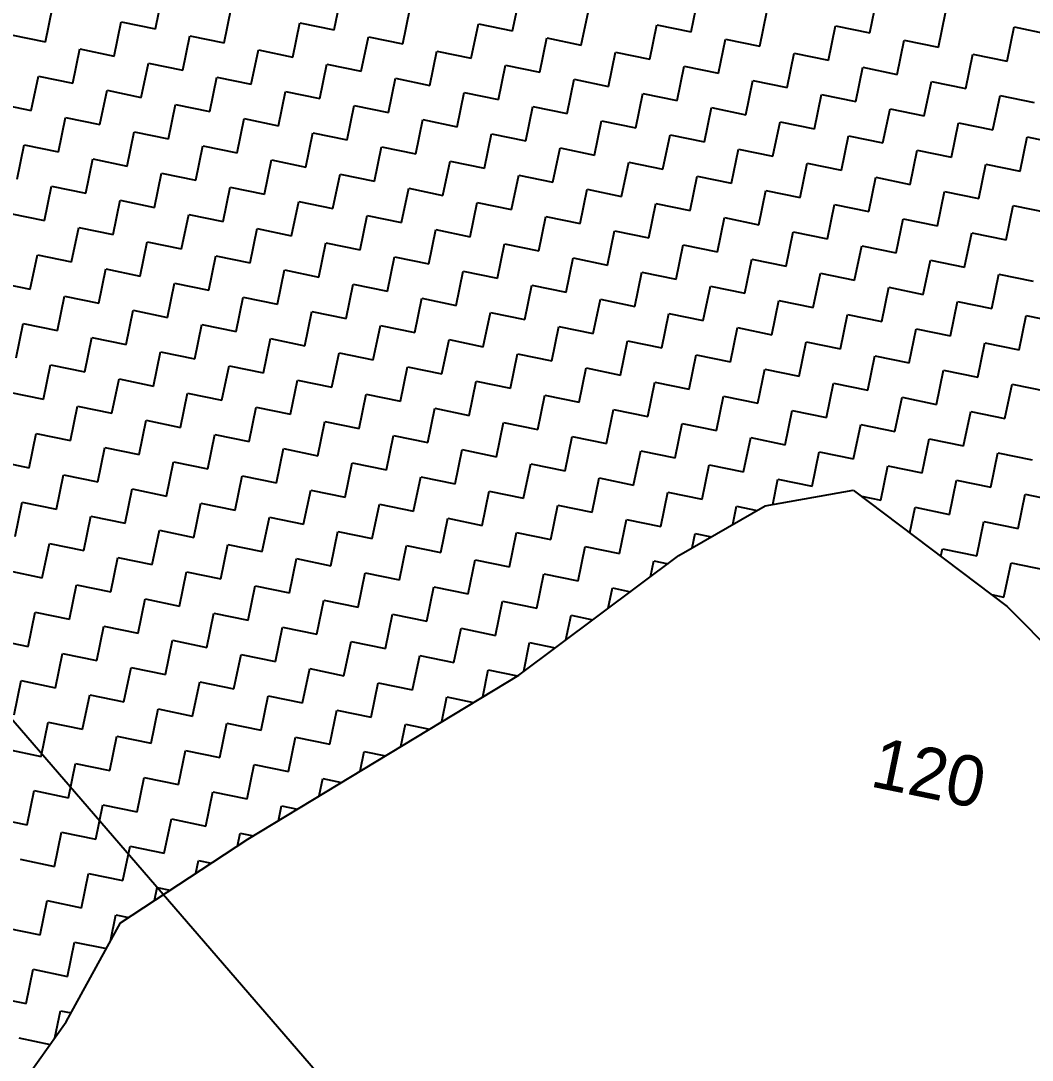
# Model space of a CAD drawing. Header units: metres. Extents: x 280043 to 281054, y 2047152 to 2048652.
# Drawn here: x 280638.7 to 280710.2, y 2048313.7 to 2048387.2 of the extents above; entities that cross this region are included whole.
import ezdxf
from ezdxf.enums import TextEntityAlignment as Align

# ---------------------------------------------------------------- set-up
doc = ezdxf.new("R2010")
doc.units = ezdxf.units.M
for name, color, linetype in [('POLY_HATCH', 12, 'Continuous'), ('POLY_PARCEL', 6, 'Continuous'), ('TEXT_PARCEL', 7, 'Continuous')]:
    doc.layers.add(name, color=color, linetype=linetype)
doc.styles.add('TEXT_MAP', font='', dxfattribs={"height": 1.8})
doc.styles.get('TEXT_MAP').set_extended_font_data('Kruti Dev 050')

msp = doc.modelspace()

# ---------------------------------------------------------------- linework, layer by layer
at = {"layer": 'POLY_HATCH', "linetype": 'Continuous'}
for p, q in [((280648.189, 2048386.636), (280648.689, 2048389.061)), ((280660.815, 2048386.561), (280661.315, 2048388.986)), ((280673.44, 2048386.487), (280673.94, 2048388.912)), ((280686.065, 2048386.412), (280686.565, 2048388.837)), ((280698.691, 2048386.338), (280699.191, 2048388.763)), ((280640.414, 2048385.71), (280640.914, 2048388.135)), ((280653.04, 2048385.636), (280653.539, 2048388.061)), ((280665.665, 2048385.561), (280666.165, 2048387.986)), ((280678.29, 2048385.487), (280678.79, 2048387.912)), ((280690.916, 2048385.412), (280691.415, 2048387.838)), ((280703.541, 2048385.338), (280704.041, 2048387.763)), ((280645.264, 2048384.71), (280645.764, 2048387.135)), ((280645.764, 2048387.135), (280648.189, 2048386.636)), ((280657.89, 2048384.636), (280658.39, 2048387.061)), ((280658.39, 2048387.061), (280660.815, 2048386.561)), ((280670.515, 2048384.562), (280671.015, 2048386.987)), ((280671.015, 2048386.987), (280673.44, 2048386.487)), ((280683.14, 2048384.487), (280683.64, 2048386.912)), ((280683.64, 2048386.912), (280686.065, 2048386.412)), ((280695.766, 2048384.413), (280696.266, 2048386.838)), ((280696.266, 2048386.838), (280698.691, 2048386.338)), ((280708.391, 2048384.338), (280708.891, 2048386.763)), ((280708.891, 2048386.763), (280711.316, 2048386.263)), ((280637.989, 2048386.21), (280640.414, 2048385.71)), ((280650.115, 2048383.711), (280650.615, 2048386.136)), ((280650.615, 2048386.136), (280653.04, 2048385.636)), ((280662.74, 2048383.636), (280663.24, 2048386.061)), ((280663.24, 2048386.061), (280665.665, 2048385.561)), ((280675.365, 2048383.562), (280675.865, 2048385.987)), ((280675.865, 2048385.987), (280678.29, 2048385.487)), ((280687.991, 2048383.487), (280688.49, 2048385.912)), ((280688.49, 2048385.912), (280690.916, 2048385.412)), ((280700.616, 2048383.413), (280701.116, 2048385.838)), ((280701.116, 2048385.838), (280703.541, 2048385.338)), ((280642.339, 2048382.785), (280642.839, 2048385.21)), ((280642.839, 2048385.21), (280645.264, 2048384.71)), ((280654.965, 2048382.711), (280655.465, 2048385.136)), ((280655.465, 2048385.136), (280657.89, 2048384.636)), ((280667.59, 2048382.636), (280668.09, 2048385.061)), ((280668.09, 2048385.061), (280670.515, 2048384.562)), ((280680.215, 2048382.562), (280680.715, 2048384.987)), ((280680.715, 2048384.987), (280683.14, 2048384.487)), ((280692.841, 2048382.487), (280693.341, 2048384.913)), ((280693.341, 2048384.913), (280695.766, 2048384.413)), ((280705.466, 2048382.413), (280705.966, 2048384.838)), ((280705.966, 2048384.838), (280708.391, 2048384.338)), ((280647.19, 2048381.785), (280647.69, 2048384.211)), ((280647.69, 2048384.211), (280650.115, 2048383.711)), ((280659.815, 2048381.711), (280660.315, 2048384.136)), ((280660.315, 2048384.136), (280662.74, 2048383.636)), ((280672.44, 2048381.637), (280672.94, 2048384.062)), ((280672.94, 2048384.062), (280675.365, 2048383.562)), ((280639.414, 2048380.86), (280639.914, 2048383.285)), ((280639.914, 2048383.285), (280642.339, 2048382.785)), ((280685.066, 2048381.562), (280685.565, 2048383.987)), ((280685.565, 2048383.987), (280687.991, 2048383.487)), ((280697.691, 2048381.488), (280698.191, 2048383.913)), ((280698.191, 2048383.913), (280700.616, 2048383.413)), ((280652.04, 2048380.786), (280652.54, 2048383.211)), ((280652.54, 2048383.211), (280654.965, 2048382.711)), ((280664.665, 2048380.711), (280665.165, 2048383.136)), ((280665.165, 2048383.136), (280667.59, 2048382.636)), ((280677.29, 2048380.637), (280677.79, 2048383.062)), ((280677.79, 2048383.062), (280680.215, 2048382.562)), ((280689.916, 2048380.562), (280690.416, 2048382.987)), ((280690.416, 2048382.987), (280692.841, 2048382.487)), ((280702.541, 2048380.488), (280703.041, 2048382.913)), ((280703.041, 2048382.913), (280705.466, 2048382.413)), ((280644.265, 2048379.86), (280644.765, 2048382.285)), ((280644.765, 2048382.285), (280647.19, 2048381.785)), ((280656.89, 2048379.786), (280657.39, 2048382.211)), ((280657.39, 2048382.211), (280659.815, 2048381.711)), ((280669.515, 2048379.711), (280670.015, 2048382.136)), ((280670.015, 2048382.136), (280672.44, 2048381.637)), ((280682.141, 2048379.637), (280682.64, 2048382.062)), ((280682.64, 2048382.062), (280685.066, 2048381.562)), ((280694.766, 2048379.562), (280695.266, 2048381.988)), ((280695.266, 2048381.988), (280697.691, 2048381.488)), ((280707.391, 2048379.488), (280707.891, 2048381.913)), ((280707.891, 2048381.913), (280710.316, 2048381.413)), ((280636.989, 2048381.36), (280639.414, 2048380.86)), ((280649.115, 2048378.86), (280649.615, 2048381.286)), ((280649.615, 2048381.286), (280652.04, 2048380.786)), ((280661.74, 2048378.786), (280662.24, 2048381.211)), ((280662.24, 2048381.211), (280664.665, 2048380.711)), ((280674.365, 2048378.712), (280674.865, 2048381.137)), ((280674.865, 2048381.137), (280677.29, 2048380.637)), ((280641.34, 2048377.935), (280641.84, 2048380.36)), ((280641.84, 2048380.36), (280644.265, 2048379.86)), ((280686.991, 2048378.637), (280687.491, 2048381.062)), ((280687.491, 2048381.062), (280689.916, 2048380.562)), ((280699.616, 2048378.563), (280700.116, 2048380.988)), ((280700.116, 2048380.988), (280702.541, 2048380.488)), ((280653.965, 2048377.861), (280654.465, 2048380.286)), ((280654.465, 2048380.286), (280656.89, 2048379.786)), ((280666.59, 2048377.786), (280667.09, 2048380.211)), ((280667.09, 2048380.211), (280669.515, 2048379.711)), ((280679.216, 2048377.712), (280679.715, 2048380.137)), ((280679.715, 2048380.137), (280682.141, 2048379.637)), ((280691.841, 2048377.637), (280692.341, 2048380.062)), ((280692.341, 2048380.062), (280694.766, 2048379.562)), ((280704.466, 2048377.563), (280704.966, 2048379.988)), ((280704.966, 2048379.988), (280707.391, 2048379.488)), ((280646.19, 2048376.935), (280646.69, 2048379.36)), ((280646.69, 2048379.36), (280649.115, 2048378.86)), ((280658.815, 2048376.861), (280659.315, 2048379.286)), ((280659.315, 2048379.286), (280661.74, 2048378.786)), ((280671.44, 2048376.786), (280671.94, 2048379.211)), ((280671.94, 2048379.211), (280674.365, 2048378.712)), ((280684.066, 2048376.712), (280684.566, 2048379.137)), ((280684.566, 2048379.137), (280686.991, 2048378.637)), ((280696.691, 2048376.638), (280697.191, 2048379.063)), ((280697.191, 2048379.063), (280699.616, 2048378.563)), ((280709.316, 2048376.563), (280709.816, 2048378.988)), ((280709.816, 2048378.988), (280712.241, 2048378.488)), ((280638.415, 2048376.01), (280638.915, 2048378.435)), ((280638.915, 2048378.435), (280641.34, 2048377.935)), ((280651.04, 2048375.935), (280651.54, 2048378.361)), ((280651.54, 2048378.361), (280653.965, 2048377.861)), ((280663.665, 2048375.861), (280664.165, 2048378.286)), ((280664.165, 2048378.286), (280666.59, 2048377.786)), ((280676.291, 2048375.787), (280676.79, 2048378.212)), ((280676.79, 2048378.212), (280679.216, 2048377.712)), ((280643.265, 2048375.01), (280643.765, 2048377.435)), ((280643.765, 2048377.435), (280646.19, 2048376.935)), ((280688.916, 2048375.712), (280689.416, 2048378.137)), ((280689.416, 2048378.137), (280691.841, 2048377.637)), ((280701.541, 2048375.638), (280702.041, 2048378.063)), ((280702.041, 2048378.063), (280704.466, 2048377.563)), ((280655.89, 2048374.936), (280656.39, 2048377.361)), ((280656.39, 2048377.361), (280658.815, 2048376.861)), ((280668.515, 2048374.861), (280669.015, 2048377.286)), ((280669.015, 2048377.286), (280671.44, 2048376.786)), ((280681.141, 2048374.787), (280681.641, 2048377.212)), ((280681.641, 2048377.212), (280684.066, 2048376.712)), ((280693.766, 2048374.712), (280694.266, 2048377.137)), ((280694.266, 2048377.137), (280696.691, 2048376.638)), ((280706.391, 2048374.638), (280706.891, 2048377.063)), ((280706.891, 2048377.063), (280709.316, 2048376.563)), ((280648.115, 2048374.01), (280648.615, 2048376.435)), ((280648.615, 2048376.435), (280651.04, 2048375.935)), ((280660.74, 2048373.936), (280661.24, 2048376.361)), ((280661.24, 2048376.361), (280663.665, 2048375.861)), ((280673.366, 2048373.861), (280673.866, 2048376.286)), ((280673.866, 2048376.286), (280676.291, 2048375.787)), ((280685.991, 2048373.787), (280686.491, 2048376.212)), ((280686.491, 2048376.212), (280688.916, 2048375.712)), ((280698.616, 2048373.713), (280699.116, 2048376.138)), ((280699.116, 2048376.138), (280701.541, 2048375.638)), ((280640.34, 2048373.085), (280640.84, 2048375.51)), ((280640.84, 2048375.51), (280643.265, 2048375.01)), ((280652.965, 2048373.01), (280653.465, 2048375.436)), ((280653.465, 2048375.436), (280655.89, 2048374.936)), ((280665.59, 2048372.936), (280666.09, 2048375.361)), ((280666.09, 2048375.361), (280668.515, 2048374.861)), ((280678.216, 2048372.862), (280678.716, 2048375.287)), ((280678.716, 2048375.287), (280681.141, 2048374.787)), ((280690.841, 2048372.787), (280691.341, 2048375.212)), ((280691.341, 2048375.212), (280693.766, 2048374.712)), ((280645.19, 2048372.085), (280645.69, 2048374.51)), ((280645.69, 2048374.51), (280648.115, 2048374.01)), ((280703.466, 2048372.713), (280703.966, 2048375.138)), ((280703.966, 2048375.138), (280706.391, 2048374.638)), ((280657.815, 2048372.011), (280658.315, 2048374.436)), ((280658.315, 2048374.436), (280660.74, 2048373.936)), ((280670.441, 2048371.936), (280670.941, 2048374.361)), ((280670.941, 2048374.361), (280673.366, 2048373.861)), ((280683.066, 2048371.862), (280683.566, 2048374.287)), ((280683.566, 2048374.287), (280685.991, 2048373.787)), ((280695.691, 2048371.787), (280696.191, 2048374.212)), ((280696.191, 2048374.212), (280698.616, 2048373.713)), ((280708.317, 2048371.713), (280708.816, 2048374.138)), ((280708.816, 2048374.138), (280711.242, 2048373.638)), ((280637.915, 2048373.585), (280640.34, 2048373.085)), ((280650.04, 2048371.085), (280650.54, 2048373.51)), ((280650.54, 2048373.51), (280652.965, 2048373.01)), ((280662.665, 2048371.011), (280663.165, 2048373.436)), ((280663.165, 2048373.436), (280665.59, 2048372.936)), ((280675.291, 2048370.936), (280675.791, 2048373.361)), ((280675.791, 2048373.361), (280678.216, 2048372.862)), ((280687.916, 2048370.862), (280688.416, 2048373.287)), ((280688.416, 2048373.287), (280690.841, 2048372.787)), ((280700.541, 2048370.788), (280701.041, 2048373.213)), ((280701.041, 2048373.213), (280703.466, 2048372.713)), ((280642.265, 2048370.16), (280642.765, 2048372.585)), ((280642.765, 2048372.585), (280645.19, 2048372.085)), ((280654.89, 2048370.085), (280655.39, 2048372.511)), ((280655.39, 2048372.511), (280657.815, 2048372.011)), ((280667.516, 2048370.011), (280668.016, 2048372.436)), ((280668.016, 2048372.436), (280670.441, 2048371.936)), ((280680.141, 2048369.937), (280680.641, 2048372.362)), ((280680.641, 2048372.362), (280683.066, 2048371.862)), ((280692.766, 2048369.862), (280693.266, 2048372.287)), ((280693.266, 2048372.287), (280695.691, 2048371.787)), ((280647.115, 2048369.16), (280647.615, 2048371.585)), ((280647.615, 2048371.585), (280650.04, 2048371.085)), ((280705.392, 2048369.788), (280705.891, 2048372.213)), ((280705.891, 2048372.213), (280708.317, 2048371.713)), ((280659.74, 2048369.086), (280660.24, 2048371.511)), ((280660.24, 2048371.511), (280662.665, 2048371.011)), ((280672.366, 2048369.011), (280672.866, 2048371.436)), ((280672.866, 2048371.436), (280675.291, 2048370.936)), ((280684.991, 2048368.937), (280685.491, 2048371.362)), ((280685.491, 2048371.362), (280687.916, 2048370.862)), ((280697.616, 2048368.862), (280698.116, 2048371.287)), ((280698.116, 2048371.287), (280700.541, 2048370.788)), ((280639.34, 2048368.235), (280639.84, 2048370.66)), ((280639.84, 2048370.66), (280642.265, 2048370.16)), ((280651.965, 2048368.16), (280652.465, 2048370.585)), ((280652.465, 2048370.585), (280654.89, 2048370.085)), ((280664.591, 2048368.086), (280665.091, 2048370.511)), ((280665.091, 2048370.511), (280667.516, 2048370.011)), ((280677.216, 2048368.011), (280677.716, 2048370.437)), ((280677.716, 2048370.437), (280680.141, 2048369.937)), ((280689.841, 2048367.937), (280690.341, 2048370.362)), ((280690.341, 2048370.362), (280692.766, 2048369.862)), ((280702.467, 2048367.863), (280702.966, 2048370.288)), ((280702.966, 2048370.288), (280705.392, 2048369.788)), ((280644.19, 2048367.235), (280644.69, 2048369.66)), ((280644.69, 2048369.66), (280647.115, 2048369.16)), ((280656.816, 2048367.16), (280657.315, 2048369.586)), ((280657.315, 2048369.586), (280659.74, 2048369.086)), ((280669.441, 2048367.086), (280669.941, 2048369.511)), ((280669.941, 2048369.511), (280672.366, 2048369.011)), ((280682.066, 2048367.012), (280682.566, 2048369.437)), ((280682.566, 2048369.437), (280684.991, 2048368.937)), ((280694.691, 2048366.937), (280695.191, 2048369.362)), ((280695.191, 2048369.362), (280697.616, 2048368.862)), ((280636.915, 2048368.735), (280639.34, 2048368.235)), ((280649.04, 2048366.235), (280649.54, 2048368.66)), ((280649.54, 2048368.66), (280651.965, 2048368.16)), ((280707.317, 2048366.863), (280707.817, 2048369.288)), ((280707.817, 2048369.288), (280710.242, 2048368.788)), ((280661.666, 2048366.161), (280662.166, 2048368.586)), ((280662.166, 2048368.586), (280664.591, 2048368.086)), ((280674.291, 2048366.086), (280674.791, 2048368.511)), ((280674.791, 2048368.511), (280677.216, 2048368.011)), ((280686.916, 2048366.012), (280687.416, 2048368.437)), ((280687.416, 2048368.437), (280689.841, 2048367.937)), ((280699.542, 2048365.937), (280700.042, 2048368.362)), ((280700.042, 2048368.362), (280702.467, 2048367.863)), ((280641.265, 2048365.31), (280641.765, 2048367.735)), ((280641.765, 2048367.735), (280644.19, 2048367.235)), ((280653.891, 2048365.235), (280654.39, 2048367.66)), ((280654.39, 2048367.66), (280656.816, 2048367.16)), ((280666.516, 2048365.161), (280667.016, 2048367.586)), ((280667.016, 2048367.586), (280669.441, 2048367.086)), ((280679.141, 2048365.086), (280679.641, 2048367.512)), ((280679.641, 2048367.512), (280682.066, 2048367.012)), ((280691.766, 2048365.012), (280692.266, 2048367.437)), ((280692.266, 2048367.437), (280694.691, 2048366.937)), ((280704.392, 2048364.938), (280704.892, 2048367.363)), ((280704.892, 2048367.363), (280707.317, 2048366.863)), ((280646.115, 2048364.31), (280646.615, 2048366.735)), ((280646.615, 2048366.735), (280649.04, 2048366.235)), ((280658.741, 2048364.236), (280659.241, 2048366.661)), ((280659.241, 2048366.661), (280661.666, 2048366.161)), ((280671.366, 2048364.161), (280671.866, 2048366.586)), ((280671.866, 2048366.586), (280674.291, 2048366.086)), ((280683.991, 2048364.087), (280684.491, 2048366.512)), ((280684.491, 2048366.512), (280686.916, 2048366.012)), ((280696.617, 2048364.012), (280697.117, 2048366.437)), ((280697.117, 2048366.437), (280699.542, 2048365.937)), ((280638.34, 2048363.385), (280638.84, 2048365.81)), ((280638.84, 2048365.81), (280641.265, 2048365.31)), ((280650.966, 2048363.31), (280651.465, 2048365.735)), ((280651.465, 2048365.735), (280653.891, 2048365.235)), ((280663.591, 2048363.236), (280664.091, 2048365.661)), ((280664.091, 2048365.661), (280666.516, 2048365.161)), ((280709.242, 2048363.938), (280709.742, 2048366.363)), ((280709.742, 2048366.363), (280712.167, 2048365.863)), ((280676.216, 2048363.161), (280676.716, 2048365.586)), ((280676.716, 2048365.586), (280679.141, 2048365.086)), ((280688.841, 2048363.087), (280689.341, 2048365.512)), ((280689.341, 2048365.512), (280691.766, 2048365.012)), ((280701.467, 2048363.012), (280701.967, 2048365.437)), ((280701.967, 2048365.437), (280704.392, 2048364.938)), ((280643.19, 2048362.385), (280643.69, 2048364.81)), ((280643.69, 2048364.81), (280646.115, 2048364.31)), ((280655.816, 2048362.31), (280656.316, 2048364.735)), ((280656.316, 2048364.735), (280658.741, 2048364.236)), ((280668.441, 2048362.236), (280668.941, 2048364.661)), ((280668.941, 2048364.661), (280671.366, 2048364.161)), ((280681.066, 2048362.161), (280681.566, 2048364.587)), ((280681.566, 2048364.587), (280683.991, 2048364.087)), ((280693.692, 2048362.087), (280694.192, 2048364.512)), ((280694.192, 2048364.512), (280696.617, 2048364.012)), ((280706.317, 2048362.013), (280706.817, 2048364.438)), ((280706.817, 2048364.438), (280709.242, 2048363.938)), ((280648.041, 2048361.385), (280648.54, 2048363.81)), ((280648.54, 2048363.81), (280650.966, 2048363.31)), ((280660.666, 2048361.311), (280661.166, 2048363.736)), ((280661.166, 2048363.736), (280663.591, 2048363.236)), ((280673.291, 2048361.236), (280673.791, 2048363.661)), ((280673.791, 2048363.661), (280676.216, 2048363.161)), ((280685.916, 2048361.162), (280686.416, 2048363.587)), ((280686.416, 2048363.587), (280688.841, 2048363.087)), ((280698.542, 2048361.087), (280699.042, 2048363.512)), ((280699.042, 2048363.512), (280701.467, 2048363.012)), ((280640.265, 2048360.46), (280640.765, 2048362.885)), ((280640.765, 2048362.885), (280643.19, 2048362.385)), ((280652.891, 2048360.385), (280653.391, 2048362.81)), ((280653.391, 2048362.81), (280655.816, 2048362.31)), ((280665.516, 2048360.311), (280666.016, 2048362.736)), ((280666.016, 2048362.736), (280668.441, 2048362.236)), ((280678.141, 2048360.236), (280678.641, 2048362.661)), ((280678.641, 2048362.661), (280681.066, 2048362.161)), ((280690.767, 2048360.162), (280691.267, 2048362.587)), ((280691.267, 2048362.587), (280693.692, 2048362.087)), ((280703.392, 2048360.087), (280703.892, 2048362.512)), ((280703.892, 2048362.512), (280706.317, 2048362.013)), ((280645.116, 2048359.46), (280645.615, 2048361.885)), ((280645.615, 2048361.885), (280648.041, 2048361.385)), ((280657.741, 2048359.385), (280658.241, 2048361.81)), ((280658.241, 2048361.81), (280660.666, 2048361.311)), ((280670.366, 2048359.311), (280670.866, 2048361.736)), ((280670.866, 2048361.736), (280673.291, 2048361.236)), ((280682.991, 2048359.236), (280683.491, 2048361.662)), ((280683.491, 2048361.662), (280685.916, 2048361.162)), ((280695.617, 2048359.162), (280696.117, 2048361.587)), ((280696.117, 2048361.587), (280698.542, 2048361.087)), ((280708.242, 2048359.088), (280708.742, 2048361.513)), ((280708.742, 2048361.513), (280711.167, 2048361.013)), ((280637.84, 2048360.96), (280640.265, 2048360.46)), ((280649.966, 2048358.46), (280650.466, 2048360.885)), ((280650.466, 2048360.885), (280652.891, 2048360.385)), ((280662.591, 2048358.386), (280663.091, 2048360.811)), ((280663.091, 2048360.811), (280665.516, 2048360.311)), ((280675.216, 2048358.311), (280675.716, 2048360.736)), ((280675.716, 2048360.736), (280678.141, 2048360.236)), ((280687.842, 2048358.237), (280688.342, 2048360.662)), ((280688.342, 2048360.662), (280690.767, 2048360.162)), ((280700.467, 2048358.162), (280700.967, 2048360.587)), ((280700.967, 2048360.587), (280703.392, 2048360.087)), ((280642.191, 2048357.535), (280642.69, 2048359.96)), ((280642.69, 2048359.96), (280645.116, 2048359.46)), ((280654.816, 2048357.46), (280655.316, 2048359.885)), ((280655.316, 2048359.885), (280657.741, 2048359.385)), ((280667.441, 2048357.386), (280667.941, 2048359.811)), ((280667.941, 2048359.811), (280670.366, 2048359.311)), ((280680.067, 2048357.311), (280680.566, 2048359.736)), ((280680.566, 2048359.736), (280682.991, 2048359.236)), ((280692.692, 2048357.237), (280693.192, 2048359.662)), ((280693.192, 2048359.662), (280695.617, 2048359.162)), ((280705.317, 2048357.162), (280705.817, 2048359.587)), ((280705.817, 2048359.587), (280708.242, 2048359.088)), ((280647.041, 2048356.535), (280647.541, 2048358.96)), ((280647.541, 2048358.96), (280649.966, 2048358.46)), ((280659.666, 2048356.46), (280660.166, 2048358.885)), ((280660.166, 2048358.885), (280662.591, 2048358.386)), ((280672.291, 2048356.386), (280672.791, 2048358.811)), ((280672.791, 2048358.811), (280675.216, 2048358.311)), ((280684.917, 2048356.311), (280685.417, 2048358.737)), ((280685.417, 2048358.737), (280687.842, 2048358.237)), ((280697.542, 2048356.237), (280698.042, 2048358.662)), ((280698.042, 2048358.662), (280700.467, 2048358.162)), ((280639.266, 2048355.609), (280639.765, 2048358.035)), ((280639.765, 2048358.035), (280642.191, 2048357.535)), ((280651.891, 2048355.535), (280652.391, 2048357.96)), ((280652.391, 2048357.96), (280654.816, 2048357.46)), ((280664.516, 2048355.461), (280665.016, 2048357.886)), ((280665.016, 2048357.886), (280667.441, 2048357.386)), ((280677.142, 2048355.386), (280677.641, 2048357.811)), ((280677.641, 2048357.811), (280680.067, 2048357.311)), ((280689.767, 2048355.312), (280690.267, 2048357.737)), ((280690.267, 2048357.737), (280692.692, 2048357.237)), ((280702.392, 2048355.237), (280702.892, 2048357.662)), ((280702.892, 2048357.662), (280705.317, 2048357.162)), ((280644.116, 2048354.61), (280644.616, 2048357.035)), ((280644.616, 2048357.035), (280647.041, 2048356.535)), ((280656.741, 2048354.535), (280657.241, 2048356.96)), ((280657.241, 2048356.96), (280659.666, 2048356.46)), ((280669.366, 2048354.461), (280669.866, 2048356.886)), ((280669.866, 2048356.886), (280672.291, 2048356.386)), ((280636.841, 2048356.109), (280639.266, 2048355.609)), ((280681.992, 2048354.386), (280682.492, 2048356.811)), ((280682.492, 2048356.811), (280684.917, 2048356.311)), ((280694.617, 2048354.312), (280695.117, 2048356.737)), ((280695.117, 2048356.737), (280697.542, 2048356.237)), ((280707.242, 2048354.237), (280707.742, 2048356.663)), ((280707.742, 2048356.663), (280710.167, 2048356.163)), ((280648.966, 2048353.61), (280649.466, 2048356.035)), ((280649.466, 2048356.035), (280651.891, 2048355.535)), ((280661.591, 2048353.535), (280662.091, 2048355.96)), ((280662.091, 2048355.96), (280664.516, 2048355.461)), ((280674.217, 2048353.461), (280674.716, 2048355.886)), ((280674.716, 2048355.886), (280677.142, 2048355.386)), ((280686.842, 2048353.386), (280687.342, 2048355.812)), ((280687.342, 2048355.812), (280689.767, 2048355.312)), ((280699.467, 2048353.312), (280699.967, 2048355.737)), ((280699.967, 2048355.737), (280702.392, 2048355.237)), ((280641.191, 2048352.684), (280641.691, 2048355.11)), ((280641.691, 2048355.11), (280644.116, 2048354.61)), ((280653.816, 2048352.61), (280654.316, 2048355.035)), ((280654.316, 2048355.035), (280656.741, 2048354.535)), ((280666.441, 2048352.536), (280666.941, 2048354.961)), ((280666.941, 2048354.961), (280669.366, 2048354.461)), ((280679.067, 2048352.461), (280679.567, 2048354.886)), ((280679.567, 2048354.886), (280681.992, 2048354.386)), ((280691.821, 2048353.013), (280692.192, 2048354.812)), ((280692.192, 2048354.812), (280694.617, 2048354.312)), ((280704.317, 2048352.312), (280704.817, 2048354.737)), ((280704.817, 2048354.737), (280707.242, 2048354.237)), ((280646.041, 2048351.685), (280646.541, 2048354.11)), ((280646.541, 2048354.11), (280648.966, 2048353.61)), ((280658.666, 2048351.61), (280659.166, 2048354.035)), ((280659.166, 2048354.035), (280661.591, 2048353.535)), ((280671.292, 2048351.536), (280671.791, 2048353.961)), ((280671.791, 2048353.961), (280674.217, 2048353.461)), ((280638.266, 2048350.759), (280638.766, 2048353.184)), ((280638.766, 2048353.184), (280641.191, 2048352.684)), ((280683.917, 2048351.461), (280684.417, 2048353.886)), ((280684.417, 2048353.886), (280686.842, 2048353.386)), ((280698.094, 2048353.595), (280699.467, 2048353.312)), ((280709.167, 2048351.312), (280709.667, 2048353.738)), ((280709.667, 2048353.738), (280712.092, 2048353.238)), ((280650.891, 2048350.685), (280651.391, 2048353.11)), ((280651.391, 2048353.11), (280653.816, 2048352.61)), ((280663.516, 2048350.61), (280664.016, 2048353.035)), ((280664.016, 2048353.035), (280666.441, 2048352.536)), ((280676.142, 2048350.536), (280676.642, 2048352.961)), ((280676.642, 2048352.961), (280679.067, 2048352.461)), ((280689, 2048351.594), (280689.267, 2048352.887)), ((280689.267, 2048352.887), (280690.722, 2048352.587)), ((280701.52, 2048351.004), (280701.892, 2048352.812)), ((280701.892, 2048352.812), (280704.317, 2048352.312)), ((280643.116, 2048349.759), (280643.616, 2048352.185)), ((280643.616, 2048352.185), (280646.041, 2048351.685)), ((280655.741, 2048349.685), (280656.241, 2048352.11)), ((280656.241, 2048352.11), (280658.666, 2048351.61)), ((280668.367, 2048349.611), (280668.866, 2048352.036)), ((280668.866, 2048352.036), (280671.292, 2048351.536)), ((280680.992, 2048349.536), (280681.492, 2048351.961)), ((280681.492, 2048351.961), (280683.917, 2048351.461)), ((280706.242, 2048349.387), (280706.742, 2048351.812)), ((280706.742, 2048351.812), (280709.167, 2048351.312)), ((280647.966, 2048348.76), (280648.466, 2048351.185)), ((280648.466, 2048351.185), (280650.891, 2048350.685)), ((280660.591, 2048348.685), (280661.091, 2048351.11)), ((280661.091, 2048351.11), (280663.516, 2048350.61)), ((280673.217, 2048348.611), (280673.717, 2048351.036)), ((280673.717, 2048351.036), (280676.142, 2048350.536)), ((280686.131, 2048349.939), (280686.342, 2048350.961)), ((280686.342, 2048350.961), (280687.493, 2048350.724)), ((280640.191, 2048347.834), (280640.691, 2048350.259)), ((280640.691, 2048350.259), (280643.116, 2048349.759)), ((280652.816, 2048347.76), (280653.316, 2048350.185)), ((280653.316, 2048350.185), (280655.741, 2048349.685)), ((280665.442, 2048347.685), (280665.941, 2048350.11)), ((280665.941, 2048350.11), (280668.367, 2048349.611)), ((280678.067, 2048347.611), (280678.567, 2048350.036)), ((280678.567, 2048350.036), (280680.992, 2048349.536)), ((280703.707, 2048349.35), (280703.817, 2048349.887)), ((280703.817, 2048349.887), (280706.242, 2048349.387)), ((280645.041, 2048346.834), (280645.541, 2048349.26)), ((280645.541, 2048349.26), (280647.966, 2048348.76)), ((280657.666, 2048346.76), (280658.166, 2048349.185)), ((280658.166, 2048349.185), (280660.591, 2048348.685)), ((280670.292, 2048346.686), (280670.792, 2048349.111)), ((280670.792, 2048349.111), (280673.217, 2048348.611)), ((280683.183, 2048347.901), (280683.417, 2048349.036)), ((280683.417, 2048349.036), (280684.427, 2048348.828)), ((280708.168, 2048346.462), (280708.668, 2048348.887)), ((280708.668, 2048348.887), (280711.093, 2048348.387)), ((280637.766, 2048348.334), (280640.191, 2048347.834)), ((280649.891, 2048345.835), (280650.391, 2048348.26)), ((280650.391, 2048348.26), (280652.816, 2048347.76)), ((280662.517, 2048345.76), (280663.016, 2048348.185)), ((280663.016, 2048348.185), (280665.442, 2048347.685)), ((280675.142, 2048345.686), (280675.642, 2048348.111)), ((280675.642, 2048348.111), (280678.067, 2048347.611)), ((280642.116, 2048344.909), (280642.616, 2048347.334)), ((280642.616, 2048347.334), (280645.041, 2048346.834)), ((280654.741, 2048344.835), (280655.241, 2048347.26)), ((280655.241, 2048347.26), (280657.666, 2048346.76)), ((280667.367, 2048344.76), (280667.867, 2048347.186)), ((280667.867, 2048347.186), (280670.292, 2048346.686)), ((280680.196, 2048345.674), (280680.492, 2048347.111)), ((280680.492, 2048347.111), (280681.77, 2048346.848)), ((280707.285, 2048346.644), (280708.168, 2048346.462)), ((280646.966, 2048343.909), (280647.466, 2048346.335)), ((280647.466, 2048346.335), (280649.891, 2048345.835)), ((280659.592, 2048343.835), (280660.092, 2048346.26)), ((280660.092, 2048346.26), (280662.517, 2048345.76)), ((280672.217, 2048343.761), (280672.717, 2048346.186)), ((280672.717, 2048346.186), (280675.142, 2048345.686)), ((280639.191, 2048342.984), (280639.691, 2048345.409)), ((280639.691, 2048345.409), (280642.116, 2048344.909)), ((280651.816, 2048342.91), (280652.316, 2048345.335)), ((280652.316, 2048345.335), (280654.741, 2048344.835)), ((280664.442, 2048342.835), (280664.942, 2048345.26)), ((280664.942, 2048345.26), (280667.367, 2048344.76)), ((280677.209, 2048343.447), (280677.567, 2048345.186)), ((280677.567, 2048345.186), (280679.113, 2048344.867)), ((280644.041, 2048341.984), (280644.541, 2048344.409)), ((280644.541, 2048344.409), (280646.966, 2048343.909)), ((280656.667, 2048341.91), (280657.167, 2048344.335)), ((280657.167, 2048344.335), (280659.592, 2048343.835)), ((280669.292, 2048341.835), (280669.792, 2048344.261)), ((280669.792, 2048344.261), (280672.217, 2048343.761)), ((280636.766, 2048343.484), (280639.191, 2048342.984)), ((280648.891, 2048340.985), (280649.391, 2048343.41)), ((280649.391, 2048343.41), (280651.816, 2048342.91)), ((280661.517, 2048340.91), (280662.017, 2048343.335)), ((280662.017, 2048343.335), (280664.442, 2048342.835)), ((280674.221, 2048341.221), (280674.642, 2048343.261)), ((280674.642, 2048343.261), (280676.456, 2048342.887)), ((280641.116, 2048340.059), (280641.616, 2048342.484)), ((280641.616, 2048342.484), (280644.041, 2048341.984)), ((280653.742, 2048339.985), (280654.242, 2048342.41)), ((280654.242, 2048342.41), (280656.667, 2048341.91)), ((280666.367, 2048339.91), (280666.867, 2048342.335)), ((280666.867, 2048342.335), (280669.292, 2048341.835)), ((280645.966, 2048339.059), (280646.466, 2048341.484)), ((280646.466, 2048341.484), (280648.891, 2048340.985)), ((280658.592, 2048338.985), (280659.092, 2048341.41)), ((280659.092, 2048341.41), (280661.517, 2048340.91)), ((280671.321, 2048339.414), (280671.717, 2048341.336)), ((280671.717, 2048341.336), (280673.787, 2048340.909)), ((280638.191, 2048338.134), (280638.691, 2048340.559)), ((280638.691, 2048340.559), (280641.116, 2048340.059)), ((280650.817, 2048338.06), (280651.317, 2048340.485)), ((280651.317, 2048340.485), (280653.742, 2048339.985)), ((280663.442, 2048337.985), (280663.942, 2048340.41)), ((280663.942, 2048340.41), (280666.367, 2048339.91)), ((280643.042, 2048337.134), (280643.541, 2048339.559)), ((280643.541, 2048339.559), (280645.966, 2048339.059)), ((280655.667, 2048337.06), (280656.167, 2048339.485)), ((280656.167, 2048339.485), (280658.592, 2048338.985)), ((280668.432, 2048337.663), (280668.792, 2048339.41)), ((280668.792, 2048339.41), (280670.674, 2048339.022)), ((280647.892, 2048336.134), (280648.392, 2048338.559)), ((280648.392, 2048338.559), (280650.817, 2048338.06)), ((280660.517, 2048336.06), (280661.017, 2048338.485)), ((280661.017, 2048338.485), (280663.442, 2048337.985)), ((280640.117, 2048335.209), (280640.616, 2048337.634)), ((280640.616, 2048337.634), (280643.042, 2048337.134)), ((280652.742, 2048335.135), (280653.242, 2048337.56)), ((280653.242, 2048337.56), (280655.667, 2048337.06)), ((280665.543, 2048335.913), (280665.867, 2048337.485)), ((280665.867, 2048337.485), (280667.561, 2048337.136)), ((280644.967, 2048334.209), (280645.467, 2048336.634)), ((280645.467, 2048336.634), (280647.892, 2048336.134)), ((280657.592, 2048334.135), (280658.092, 2048336.56)), ((280658.092, 2048336.56), (280660.517, 2048336.06)), ((280637.691, 2048335.709), (280640.117, 2048335.209)), ((280649.817, 2048333.209), (280650.317, 2048335.634)), ((280650.317, 2048335.634), (280652.742, 2048335.135)), ((280662.654, 2048334.162), (280662.942, 2048335.56)), ((280662.942, 2048335.56), (280664.448, 2048335.25)), ((280642.042, 2048332.284), (280642.542, 2048334.709)), ((280642.542, 2048334.709), (280644.967, 2048334.209)), ((280654.667, 2048332.21), (280655.167, 2048334.635)), ((280655.167, 2048334.635), (280657.592, 2048334.135)), ((280646.892, 2048331.284), (280647.392, 2048333.709)), ((280647.392, 2048333.709), (280649.817, 2048333.209)), ((280659.765, 2048332.412), (280660.017, 2048333.635)), ((280660.017, 2048333.635), (280661.335, 2048333.363)), ((280639.117, 2048330.359), (280639.617, 2048332.784)), ((280639.617, 2048332.784), (280642.042, 2048332.284)), ((280651.742, 2048330.284), (280652.242, 2048332.709)), ((280652.242, 2048332.709), (280654.667, 2048332.21)), ((280643.967, 2048329.359), (280644.467, 2048331.784)), ((280644.467, 2048331.784), (280646.892, 2048331.284)), ((280656.876, 2048330.661), (280657.092, 2048331.71)), ((280657.092, 2048331.71), (280658.222, 2048331.477)), ((280636.692, 2048330.859), (280639.117, 2048330.359)), ((280648.817, 2048328.359), (280649.317, 2048330.784)), ((280649.317, 2048330.784), (280651.742, 2048330.284)), ((280641.042, 2048327.434), (280641.542, 2048329.859)), ((280641.542, 2048329.859), (280643.967, 2048329.359)), ((280653.978, 2048328.866), (280654.167, 2048329.784)), ((280654.167, 2048329.784), (280655.109, 2048329.59)), ((280645.892, 2048326.434), (280646.392, 2048328.859)), ((280646.392, 2048328.859), (280648.817, 2048328.359)), ((280638.617, 2048327.934), (280641.042, 2048327.434)), ((280651.053, 2048326.943), (280651.242, 2048327.859)), ((280651.242, 2048327.859), (280652.159, 2048327.67)), ((280642.967, 2048324.509), (280643.467, 2048326.934)), ((280643.467, 2048326.934), (280645.892, 2048326.434)), ((280648.128, 2048325.019), (280648.317, 2048325.934)), ((280648.317, 2048325.934), (280649.233, 2048325.745)), ((280640.042, 2048322.584), (280640.542, 2048325.009)), ((280640.542, 2048325.009), (280642.967, 2048324.509)), ((280645.008, 2048322.143), (280645.392, 2048324.009)), ((280645.392, 2048324.009), (280646.306, 2048323.82)), ((280637.617, 2048323.084), (280640.042, 2048322.584)), ((280641.967, 2048319.659), (280642.467, 2048322.084)), ((280642.467, 2048322.084), (280644.72, 2048321.619)), ((280639.042, 2048317.734), (280639.542, 2048320.159)), ((280639.542, 2048320.159), (280641.967, 2048319.659)), ((280636.617, 2048318.233), (280639.042, 2048317.734)), ((280641.07, 2048315.305), (280641.467, 2048317.234)), ((280641.467, 2048317.234), (280642.227, 2048317.077)), ((280638.542, 2048315.308), (280640.749, 2048314.854))]:
    msp.add_line(p, q, dxfattribs=at)
at = {"layer": 'POLY_HATCH'}
for p, q in [((280691.301, 2048352.92), (280697.516, 2048354.032)), ((280697.516, 2048354.032), (280708.391, 2048345.808)), ((280685.187, 2048349.395), (280691.301, 2048352.92)), ((280673.87, 2048340.959), (280685.187, 2048349.395)), ((280708.391, 2048345.808), (280721.765, 2048332.282)), ((280654.717, 2048329.353), (280673.87, 2048340.959)), ((280645.714, 2048323.431), (280654.717, 2048329.353)), ((280641.88, 2048316.444), (280645.714, 2048323.431)), ((280632.606, 2048303.4), (280641.88, 2048316.444))]:
    msp.add_line(p, q, dxfattribs=at)
at = {"layer": 'POLY_PARCEL'}
msp.add_line((280632.235, 2048344.554), (280660.809, 2048311.496), dxfattribs=at)

# ---------------------------------------------------------------- texts
at = {"layer": 'TEXT_PARCEL', "style": 'TEXT_MAP'}
msp.add_text('120', height=3.5655, rotation=348.35225, dxfattribs=at).set_placement((280702.874, 2048334.047), align=Align.MIDDLE)

doc.saveas('drawing.dxf')
